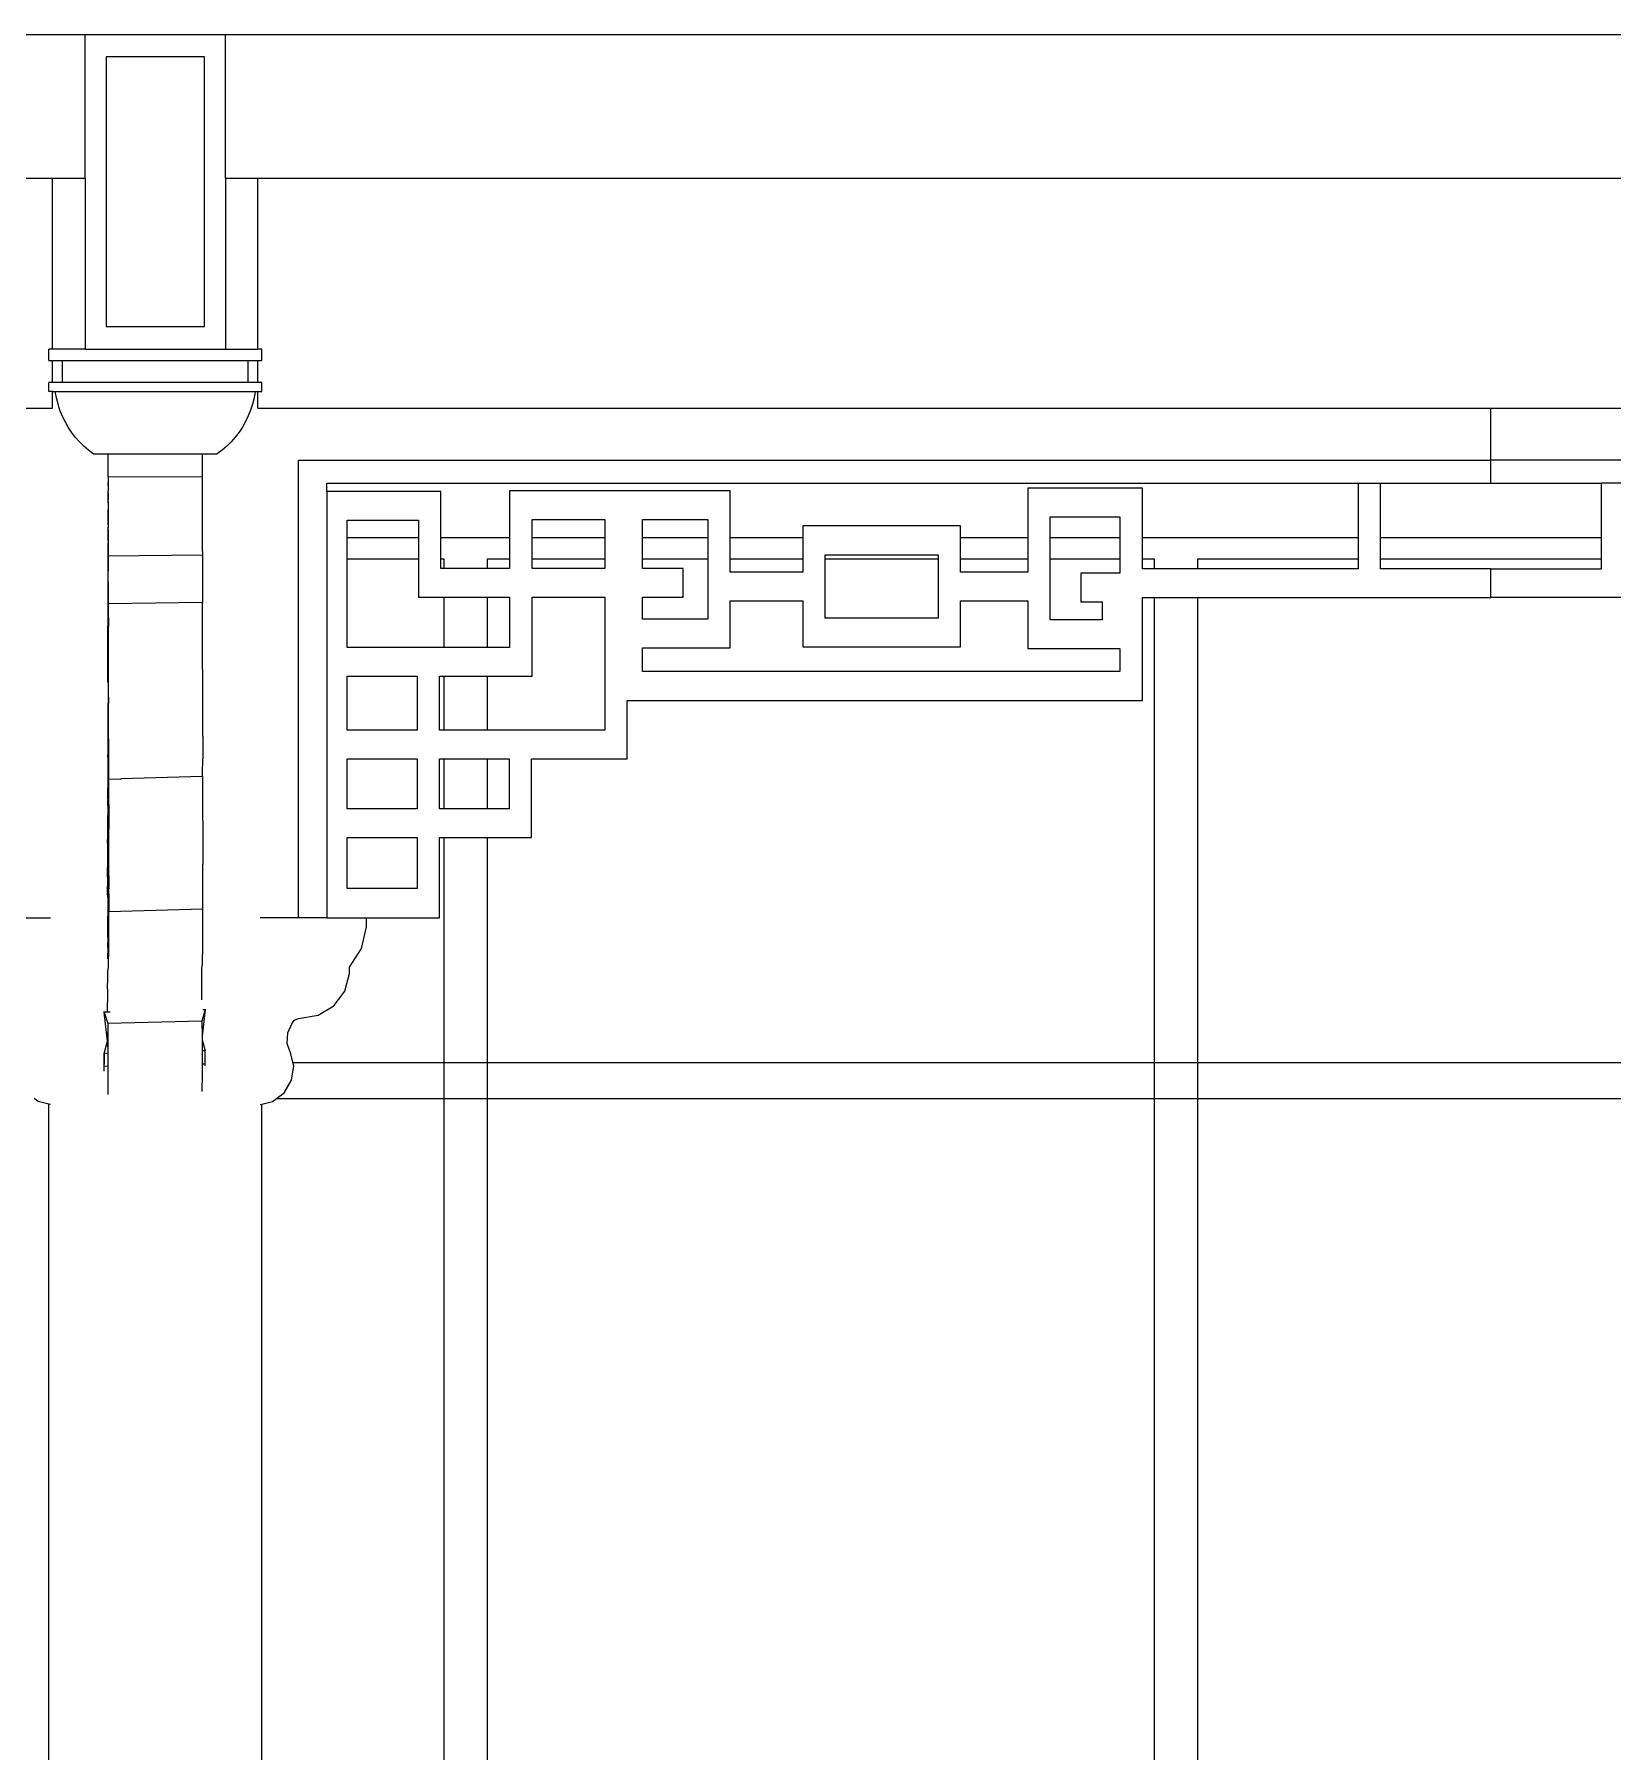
# Model space of a CAD drawing. Extents: x -24961 to 905641, y -154323 to 635957.
# Drawn here: x 401866 to 404060, y -117960 to -115572 of the extents above; entities that cross this region are included whole.
import ezdxf

# ---------------------------------------------------------------- set-up
doc = ezdxf.new("R2010")
doc.units = 0
doc.header["$LTSCALE"] = 1000
doc.header["$MEASUREMENT"] = 0
doc.layers.add('DOTE', color=1, linetype='Continuous')
doc.layers.add('窗', color=154, linetype='Continuous')

msp = doc.modelspace()

# ---------------------------------------------------------------- linework, layer by layer
for p, q in [((398417.4, -115571.9), (401936.8, -115571.9)), ((401936.8, -115571.9), (402131.5, -115571.9)), ((401936.8, -115771.9), (401936.8, -115571.9)), ((402131.5, -115571.9), (405628.2, -115571.9)), ((402131.5, -115771.9), (402131.5, -115571.9)), ((402102.3, -115603.4), (401965.9, -115603.4)), ((401965.9, -115603.4), (401965.9, -115978)), ((402102.3, -115978), (402102.3, -115603.4)), ((398462.5, -115771.9), (401891.2, -115771.9)), ((401891.2, -116009.5), (401891.2, -115771.9)), ((401891.2, -115771.9), (401936.8, -115771.9)), ((401936.8, -115771.9), (401936.8, -116009.5)), ((402131.5, -115771.9), (402176.6, -115771.9)), ((402131.5, -115771.9), (402131.5, -116009.5)), ((402176.6, -116009.5), (402176.6, -115771.9)), ((402176.6, -115771.9), (405605.3, -115771.9)), ((401965.9, -115978), (402102.3, -115978)), ((401886.1, -116025.5), (401886.1, -116009.5)), ((401891.2, -116009.5), (401886.1, -116009.5)), ((401936.8, -116009.5), (401891.2, -116009.5)), ((401936.8, -116009.5), (402131.5, -116009.5)), ((402131.5, -116009.5), (402176.6, -116009.5)), ((402182.1, -116009.5), (402176.6, -116009.5)), ((402182.1, -116025.5), (402182.1, -116009.5)), ((401886.1, -116025.5), (401891.2, -116025.5)), ((401891.2, -116055.9), (401891.2, -116025.5)), ((401891.2, -116025.5), (401904.9, -116025.5)), ((401904.9, -116055.9), (401904.9, -116025.5)), ((401904.9, -116025.5), (402163.3, -116025.5)), ((402163.3, -116055.9), (402163.3, -116025.5)), ((402163.3, -116025.5), (402176.6, -116025.5)), ((402176.6, -116055.9), (402176.6, -116025.5)), ((402176.6, -116025.5), (402182.1, -116025.5)), ((401886.1, -116068.7), (401886.1, -116055.9)), ((401891.2, -116055.9), (401886.1, -116055.9)), ((401891.2, -116068.7), (401886.1, -116068.7)), ((401904.9, -116055.9), (401891.2, -116055.9)), ((401891.2, -116091.9), (401891.2, -116068.7)), ((401891.2, -116068.7), (401895.1, -116068.7)), ((401896.7, -116077.4), (401895.1, -116068.7)), ((401895.1, -116068.7), (402173.1, -116068.7)), ((402163.3, -116055.9), (401904.9, -116055.9)), ((402176.6, -116055.9), (402163.3, -116055.9)), ((402173.1, -116068.7), (402171.5, -116077.4)), ((402173.1, -116068.7), (402176.6, -116068.7)), ((402182.1, -116055.9), (402176.6, -116055.9)), ((402176.6, -116091.9), (402176.6, -116068.7)), ((402176.6, -116068.7), (402182.1, -116068.7)), ((402182.1, -116068.7), (402182.1, -116055.9)), ((400177.1, -116091.9), (401891.2, -116091.9)), ((401898.9, -116086), (401896.7, -116077.4)), ((401901.6, -116094.4), (401898.9, -116086)), ((402169.4, -116086), (402166.7, -116094.4)), ((402171.5, -116077.4), (402169.4, -116086)), ((402176.6, -116091.9), (403891.2, -116091.9)), ((403891.2, -116091.9), (405605.3, -116091.9)), ((403891.2, -116163.9), (403891.2, -116091.9)), ((401904.8, -116102.6), (401901.6, -116094.4)), ((401908.6, -116110.5), (401904.8, -116102.6)), ((401912.9, -116118.1), (401908.6, -116110.5)), ((402159.6, -116110.5), (402155.4, -116118.1)), ((402163.4, -116102.6), (402159.6, -116110.5)), ((402166.7, -116094.4), (402163.4, -116102.6)), ((401917.7, -116125.3), (401912.9, -116118.1)), ((401922.9, -116132.2), (401917.7, -116125.3)), ((401928.6, -116138.6), (401922.9, -116132.2)), ((401934.7, -116144.6), (401928.6, -116138.6)), ((402139.7, -116138.6), (402133.6, -116144.6)), ((402145.3, -116132.2), (402139.7, -116138.6)), ((402150.6, -116125.3), (402145.3, -116132.2)), ((402155.4, -116118.1), (402150.6, -116125.3)), ((401941.1, -116150.1), (401934.7, -116144.6)), ((401947.9, -116155.1), (401941.1, -116150.1)), ((401947.9, -116155.1), (401968.7, -116155.1)), ((401968.7, -116155.1), (402099.6, -116155.1)), ((401968.7, -116186.3), (401968.7, -116155.1)), ((402099.6, -116155.1), (402120.3, -116155.1)), ((402099.6, -116187), (402099.6, -116155.1)), ((402127.1, -116150.1), (402120.3, -116155.1)), ((402133.6, -116144.6), (402127.1, -116150.1)), ((402233.1, -116163.9), (403891.2, -116163.9)), ((402233.1, -116800.6), (402233.1, -116163.9)), ((405549.3, -116163.9), (403891.2, -116163.9)), ((403891.2, -116195.9), (403891.2, -116163.9)), ((401968.7, -116187.2), (401968.7, -116186.3)), ((401968.7, -116187.4), (402099.6, -116187)), ((401968.7, -116187.4), (401968.7, -116187.2)), ((401968.7, -116187.4), (401968.7, -116195.3)), ((402099.6, -116290.9), (402099.6, -116187)), ((401968.6, -116205.7), (401968.7, -116205.6)), ((401968.6, -116205.7), (401968.7, -116206.7)), ((401968.6, -116207.5), (401968.7, -116206.7)), ((401968.7, -116209.3), (401968.6, -116207.5)), ((401968.7, -116195.3), (401968.7, -116195.5)), ((401968.7, -116195.5), (401968.7, -116205.6)), ((401968.7, -116200), (401968.7, -116195.5)), ((401968.7, -116200), (401968.7, -116206.7)), ((401968.7, -116206.7), (401968.7, -116206.7)), ((401968.7, -116208.7), (401968.7, -116206.7)), ((401968.7, -116208.9), (401968.7, -116208.7)), ((401968.7, -116209.3), (401968.7, -116208.9)), ((401968.7, -116209.3), (401968.7, -116209.3)), ((401968.7, -116209.3), (401968.7, -116212.1)), ((401968.7, -116212.1), (401968.7, -116209.3)), ((401968.7, -116212.1), (401968.7, -116212.1)), ((401968.7, -116219.1), (401968.7, -116212.1)), ((401968.7, -116212.8), (401968.7, -116212.1)), ((401968.7, -116212.8), (401968.7, -116219.1)), ((402272.8, -116195.9), (403706.4, -116195.9)), ((402272.8, -116207.5), (402272.8, -116195.9)), ((402431, -116207.5), (402272.8, -116207.5)), ((402272.8, -116207.5), (402272.8, -116800.6)), ((402431, -116271.9), (402431, -116207.5)), ((402833.5, -116206.6), (402526.8, -116206.6)), ((402526.8, -116206.6), (402526.8, -116271.9)), ((402833.5, -116271.9), (402833.5, -116206.6)), ((403406.5, -116202.8), (403247.3, -116202.8)), ((403247.3, -116202.8), (403247.3, -116271.9)), ((403406.5, -116271.9), (403406.5, -116202.8)), ((403706.4, -116195.9), (403737.5, -116195.9)), ((403706.4, -116195.9), (403706.4, -116271.9)), ((403737.5, -116271.9), (403737.5, -116195.9)), ((403737.5, -116195.9), (403891.2, -116195.9)), ((403891.2, -116195.9), (404044.9, -116195.9)), ((404076, -116195.9), (404044.9, -116195.9)), ((404044.9, -116271.9), (404044.9, -116195.9)), ((401968.6, -116223.6), (401968.7, -116219.1)), ((401968.7, -116223.6), (401968.6, -116223.6)), ((401968.6, -116223.6), (401968.6, -116225.3)), ((401968.6, -116225.3), (401968.7, -116230.5)), ((401968.7, -116230.5), (401968.6, -116237.2)), ((401968.7, -116219.1), (401968.7, -116219.1)), ((401968.7, -116219.6), (401968.7, -116219.1)), ((401968.7, -116221.7), (401968.7, -116219.6)), ((401968.7, -116221.7), (401968.7, -116223.6)), ((401968.7, -116223.6), (401968.7, -116224.8)), ((401968.7, -116224.8), (401968.7, -116230.5)), ((401968.7, -116230.5), (401968.7, -116230.5)), ((401968.7, -116230.5), (401968.7, -116232.7)), ((401968.7, -116234.1), (401968.7, -116232.7)), ((401968.7, -116235.3), (401968.7, -116234.1)), ((401968.7, -116236.8), (401968.7, -116235.3)), ((401968.7, -116237.2), (401968.7, -116236.8)), ((401968.7, -116237.2), (401968.6, -116237.2)), ((401968.6, -116237.2), (401968.6, -116245.2)), ((401968.6, -116245.2), (401968.6, -116245.4)), ((401968.6, -116245.4), (401968.6, -116248)), ((401968.6, -116248), (401968.7, -116248)), ((401968.6, -116248), (401968.6, -116250.4)), ((401968.7, -116249.3), (401968.6, -116250.4)), ((401968.6, -116251.3), (401968.6, -116250.4)), ((401968.7, -116250.4), (401968.6, -116250.4)), ((401968.6, -116254.1), (401968.6, -116251.3)), ((401968.6, -116254.1), (401968.7, -116254.1)), ((401968.6, -116254.1), (401968.6, -116256.8)), ((401968.6, -116259.3), (401968.6, -116256.8)), ((401968.6, -116261.2), (401968.6, -116259.3)), ((401968.7, -116237.3), (401968.7, -116237.2)), ((401968.7, -116239.6), (401968.7, -116237.3)), ((401968.7, -116239.6), (401968.7, -116239.7)), ((401968.7, -116239.7), (401968.7, -116248)), ((401968.7, -116248.8), (401968.7, -116239.7)), ((401968.7, -116248), (401968.7, -116248.8)), ((401968.7, -116249.3), (401968.7, -116248.8)), ((401968.7, -116248.8), (401968.7, -116248.8)), ((401968.7, -116248.8), (401968.7, -116250.4)), ((401968.7, -116249.3), (401968.7, -116250.4)), ((401968.7, -116250.4), (401968.7, -116250.4)), ((401968.7, -116250.4), (401968.7, -116251.9)), ((401968.7, -116250.4), (401968.7, -116254.1)), ((401968.7, -116251.9), (401968.7, -116254)), ((401968.7, -116254), (401968.7, -116254.1)), ((401968.7, -116254.1), (401968.7, -116254.1)), ((401968.7, -116254.1), (401968.7, -116258.8)), ((401968.7, -116254.1), (401968.7, -116258.8)), ((401968.7, -116260.6), (401968.7, -116258.8)), ((401968.7, -116260.6), (401968.7, -116260.8)), ((401968.7, -116260.8), (401968.7, -116262.1)), ((402301, -116247.5), (402399.9, -116247.5)), ((402301, -116271.9), (402301, -116247.5)), ((402399.9, -116247.5), (402399.9, -116271.9)), ((402557.9, -116246.6), (402659.1, -116246.6)), ((402557.9, -116271.9), (402557.9, -116246.6)), ((402659.1, -116246.6), (402659.1, -116271.9)), ((402711.5, -116246.6), (402802.4, -116246.6)), ((402711.5, -116271.9), (402711.5, -116246.6)), ((402802.4, -116246.6), (402802.4, -116271.9)), ((403153.6, -116255.6), (402934.3, -116255.6)), ((402934.3, -116255.6), (402934.3, -116271.9)), ((403153.6, -116271.9), (403153.6, -116255.6)), ((403278.4, -116242.8), (403375.4, -116242.8)), ((403278.4, -116271.9), (403278.4, -116242.8)), ((403375.4, -116242.8), (403375.4, -116271.9)), ((401968.6, -116261.7), (401968.6, -116261.2)), ((401968.6, -116261.8), (401968.6, -116261.7)), ((401968.6, -116262.4), (401968.6, -116261.8)), ((401968.6, -116267.4), (401968.6, -116262.4)), ((401968.6, -116262.4), (401968.6, -116262.9)), ((401968.6, -116262.9), (401968.6, -116267.4)), ((401968.6, -116267.4), (401968.6, -116269.1)), ((401968.6, -116267.4), (401968.7, -116267.4)), ((401968.6, -116269.1), (401968.7, -116269.1)), ((401968.6, -116269.1), (401968.6, -116272.2)), ((401968.6, -116272.2), (401968.6, -116278.7)), ((401968.6, -116272.2), (401968.7, -116302.2)), ((401968.6, -116281), (401968.6, -116278.7)), ((401968.6, -116284.4), (401968.6, -116281)), ((401968.6, -116281), (401968.7, -116281)), ((401968.6, -116315.8), (401968.6, -116284.4)), ((401968.6, -116329.5), (401968.6, -116284.4)), ((401968.7, -116262.1), (401968.7, -116262.1)), ((401968.7, -116262.5), (401968.7, -116262.1)), ((401968.7, -116263.7), (401968.7, -116262.5)), ((401968.7, -116267.4), (401968.7, -116263.7)), ((401968.7, -116269.1), (401968.7, -116267.4)), ((401968.7, -116271.1), (401968.7, -116269.1)), ((401968.7, -116271.1), (401968.7, -116271.4)), ((401968.7, -116276.3), (401968.7, -116271.4)), ((401968.7, -116276.3), (401968.7, -116280.5)), ((401968.7, -116280.5), (401968.7, -116281)), ((401968.7, -116281), (401968.7, -116281.7)), ((401968.7, -116281), (401968.8, -116281)), ((401968.7, -116285.1), (401968.7, -116281.7)), ((402399.9, -116271.9), (402301, -116271.9)), ((402301, -116301.9), (402301, -116271.9)), ((402399.9, -116271.9), (402399.9, -116301.9)), ((402526.8, -116271.9), (402431, -116271.9)), ((402431, -116301.9), (402431, -116271.9)), ((402526.8, -116271.9), (402526.8, -116301.9)), ((402659.1, -116271.9), (402557.9, -116271.9)), ((402557.9, -116301.9), (402557.9, -116271.9)), ((402659.1, -116271.9), (402659.1, -116301.9)), ((402802.4, -116271.9), (402711.5, -116271.9)), ((402711.5, -116301.9), (402711.5, -116271.9)), ((402802.4, -116271.9), (402802.4, -116301.9)), ((402934.3, -116271.9), (402833.5, -116271.9)), ((402833.5, -116301.9), (402833.5, -116271.9)), ((402934.3, -116271.9), (402934.3, -116301.9)), ((403247.3, -116271.9), (403153.6, -116271.9)), ((403153.6, -116301.9), (403153.6, -116271.9)), ((403247.3, -116271.9), (403247.3, -116301.9)), ((403375.4, -116271.9), (403278.4, -116271.9)), ((403278.4, -116301.9), (403278.4, -116271.9)), ((403375.4, -116271.9), (403375.4, -116301.9)), ((403706.4, -116271.9), (403406.5, -116271.9)), ((403406.5, -116301.9), (403406.5, -116271.9)), ((403706.4, -116271.9), (403706.4, -116301.9)), ((404044.9, -116271.9), (403737.5, -116271.9)), ((403737.5, -116301.9), (403737.5, -116271.9)), ((404044.9, -116301.9), (404044.9, -116271.9)), ((401968.6, -116329.5), (401968.7, -116306.5)), ((401968.7, -116285.9), (401968.7, -116285.1)), ((401968.8, -116292.3), (401968.7, -116285.9)), ((401968.8, -116297.3), (401968.7, -116302.2)), ((401968.7, -116302.2), (401968.7, -116302.2)), ((401968.7, -116302.2), (401968.7, -116306.5)), ((401968.7, -116302.2), (401968.7, -116318.4)), ((401968.7, -116302.2), (401968.7, -116318.4)), ((401968.9, -116364.1), (401968.7, -116302.2)), ((401968.8, -116297.3), (401968.8, -116292.3)), ((401968.8, -116297.3), (402099.6, -116295.8)), ((402099.6, -116290.9), (402099.6, -116295.8)), ((402099.6, -116295.8), (402099.7, -116362)), ((402399.9, -116301.9), (402301, -116301.9)), ((402301, -116424.6), (402301, -116301.9)), ((402399.9, -116301.9), (402399.9, -116354.8)), ((402435.7, -116301.9), (402431, -116301.9)), ((402431, -116314.8), (402431, -116301.9)), ((402435.7, -116314.8), (402435.7, -116301.9)), ((402495.7, -116301.9), (402495.7, -116314.8)), ((402526.8, -116301.9), (402495.7, -116301.9)), ((402526.8, -116301.9), (402526.8, -116314.8)), ((402659.1, -116301.9), (402557.9, -116301.9)), ((402557.9, -116314.8), (402557.9, -116301.9)), ((402659.1, -116301.9), (402659.1, -116314.8)), ((402802.4, -116301.9), (402711.5, -116301.9)), ((402711.5, -116314.8), (402711.5, -116301.9)), ((402802.4, -116301.9), (402802.4, -116385)), ((402934.3, -116301.9), (402833.5, -116301.9)), ((402833.5, -116319.8), (402833.5, -116301.9)), ((402934.3, -116301.9), (402934.3, -116319.8)), ((402965.4, -116295.6), (403122.5, -116295.6)), ((402965.4, -116301.9), (402965.4, -116295.6)), ((403122.5, -116301.9), (402965.4, -116301.9)), ((402965.4, -116383.9), (402965.4, -116301.9)), ((403122.5, -116295.6), (403122.5, -116301.9)), ((403122.5, -116301.9), (403122.5, -116383.9)), ((403247.3, -116301.9), (403153.6, -116301.9)), ((403153.6, -116319.8), (403153.6, -116301.9)), ((403247.3, -116301.9), (403247.3, -116319.8)), ((403375.4, -116301.9), (403278.4, -116301.9)), ((403278.4, -116386.1), (403278.4, -116301.9)), ((403375.4, -116301.9), (403375.4, -116321.1)), ((403423.2, -116301.9), (403406.5, -116301.9)), ((403406.5, -116315.1), (403406.5, -116301.9)), ((403423.2, -116315.1), (403423.2, -116301.9)), ((403483.2, -116301.9), (403483.2, -116315.1)), ((403706.4, -116301.9), (403483.2, -116301.9)), ((403706.4, -116301.9), (403706.4, -116315.1)), ((404044.9, -116301.9), (403737.5, -116301.9)), ((403737.5, -116315.1), (403737.5, -116301.9)), ((404044.9, -116315.1), (404044.9, -116301.9)), ((401968.3, -116472.8), (401968.6, -116315.8)), ((401968.5, -116353.9), (401968.6, -116315.8)), ((401968.6, -116353.9), (401968.6, -116329.5)), ((401968.7, -116333.8), (401968.7, -116318.4)), ((402435.7, -116314.8), (402431, -116314.8)), ((402495.7, -116314.8), (402435.7, -116314.8)), ((402526.8, -116314.8), (402495.7, -116314.8)), ((402659.1, -116314.8), (402557.9, -116314.8)), ((402768, -116314.8), (402711.5, -116314.8)), ((402768, -116354.8), (402768, -116314.8)), ((402934.3, -116319.8), (402833.5, -116319.8)), ((403247.3, -116319.8), (403153.6, -116319.8)), ((403320.9, -116321.1), (403320.9, -116361.1)), ((403375.4, -116321.1), (403320.9, -116321.1)), ((403423.2, -116315.1), (403406.5, -116315.1)), ((403483.2, -116315.1), (403423.2, -116315.1)), ((403706.4, -116315.1), (403483.2, -116315.1)), ((403891.2, -116315.1), (403737.5, -116315.1)), ((403891.2, -116355.1), (403891.2, -116315.1)), ((403891.2, -116315.1), (404044.9, -116315.1)), ((401968.4, -116417.2), (401968.5, -116353.9)), ((401968.6, -116353.9), (401968.5, -116353.9)), ((401968.6, -116351.3), (401968.7, -116342.9)), ((401968.6, -116353.9), (401968.6, -116351.3)), ((401968.6, -116353.9), (401968.6, -116353.9)), ((401968.6, -116364.8), (401968.6, -116353.9)), ((401968.6, -116363.8), (401968.6, -116353.9)), ((401968.7, -116339.4), (401968.7, -116333.8)), ((401968.8, -116339.8), (401968.7, -116339.4)), ((401968.7, -116342.9), (401968.7, -116347.1)), ((401968.7, -116342.9), (401968.8, -116342.9)), ((401968.8, -116342.9), (401968.7, -116343.3)), ((401968.7, -116343.3), (401968.7, -116349.1)), ((401968.7, -116347.1), (401968.7, -116358.7)), ((401968.7, -116350.8), (401968.7, -116349.1)), ((401968.8, -116353.6), (401968.7, -116350.8)), ((401968.8, -116353.9), (401968.7, -116353.9)), ((401968.8, -116339.8), (401968.8, -116342.9)), ((401968.8, -116342.9), (401968.8, -116342.9)), ((401968.8, -116353.9), (401968.8, -116353.6)), ((401968.8, -116358.7), (401968.8, -116353.9)), ((402399.9, -116354.8), (402435.7, -116354.8)), ((402435.7, -116424.6), (402435.7, -116354.8)), ((402435.7, -116354.8), (402495.7, -116354.8)), ((402495.7, -116354.8), (402495.7, -116424.6)), ((402495.7, -116354.8), (402526.8, -116354.8)), ((402526.8, -116354.8), (402526.8, -116424.6)), ((402557.9, -116354.8), (402659.1, -116354.8)), ((402557.9, -116464.6), (402557.9, -116354.8)), ((402659.1, -116354.8), (402659.1, -116539.6)), ((402711.5, -116354.8), (402768, -116354.8)), ((402711.5, -116385), (402711.5, -116354.8)), ((403406.5, -116498.1), (403406.5, -116355.1)), ((403406.5, -116355.1), (403423.2, -116355.1)), ((403423.2, -116355.1), (403483.2, -116355.1)), ((403483.2, -116355.1), (403891.2, -116355.1)), ((404375.9, -116355.1), (403891.2, -116355.1)), ((401968.5, -116365.2), (401968.6, -116364.8)), ((401968.5, -116367.1), (401968.5, -116365.2)), ((401968.5, -116365.2), (401968.6, -116367.1)), ((401968.7, -116358.7), (401968.6, -116363.8)), ((401968.6, -116363.8), (401968.6, -116364.8)), ((401968.6, -116364.8), (401968.6, -116364.8)), ((401968.7, -116364.8), (401968.6, -116364.8)), ((401968.6, -116364.8), (401968.6, -116367.1)), ((401968.6, -116370.4), (401968.6, -116367.1)), ((401968.6, -116367.1), (401968.6, -116367.1)), ((401968.7, -116367.1), (401968.6, -116367.1)), ((401968.6, -116372.4), (401968.6, -116367.1)), ((401968.6, -116370.4), (401968.6, -116376.6)), ((401968.6, -116372.4), (401968.6, -116370.4)), ((401968.6, -116379.8), (401968.6, -116372.4)), ((401968.6, -116378.8), (401968.7, -116374.7)), ((401968.6, -116376.6), (401968.6, -116379.8)), ((401968.7, -116378.8), (401968.6, -116378.8)), ((401968.6, -116381.7), (401968.6, -116378.8)), ((401968.6, -116379.8), (401968.6, -116379.9)), ((401968.6, -116381.6), (401968.6, -116379.9)), ((401968.8, -116358.7), (401968.7, -116358.7)), ((401968.7, -116358.7), (401968.7, -116358.7)), ((401968.7, -116362.1), (401968.7, -116358.7)), ((401968.7, -116358.7), (401968.7, -116359.8)), ((401968.7, -116359.8), (401968.7, -116362.1)), ((401968.7, -116362.1), (401968.7, -116362.2)), ((401968.8, -116362.1), (401968.7, -116362.1)), ((401968.7, -116362.4), (401968.7, -116362.2)), ((401968.7, -116362.4), (401968.7, -116362.5)), ((401968.7, -116364.8), (401968.7, -116362.5)), ((401968.7, -116364.4), (401968.7, -116362.5)), ((401968.7, -116364.8), (401968.7, -116364.4)), ((401968.7, -116365.3), (401968.7, -116364.8)), ((401968.8, -116364.8), (401968.7, -116364.8)), ((401968.7, -116365.3), (401968.7, -116365.8)), ((401968.7, -116367.1), (401968.7, -116365.8)), ((401968.7, -116367.3), (401968.7, -116367.1)), ((401968.8, -116367.1), (401968.7, -116367.1)), ((401968.7, -116367.4), (401968.7, -116367.3)), ((401968.8, -116367.4), (401968.7, -116367.4)), ((401968.7, -116369.8), (401968.7, -116367.4)), ((401968.8, -116367.4), (401968.7, -116369.8)), ((401968.7, -116373.3), (401968.7, -116369.8)), ((401968.7, -116373.3), (401968.8, -116372.4)), ((401968.7, -116373.3), (401968.7, -116373.8)), ((401968.8, -116373.3), (401968.7, -116373.3)), ((401968.7, -116373.3), (401968.7, -116373.3)), ((401968.7, -116374.8), (401968.7, -116373.3)), ((401968.7, -116373.8), (401968.7, -116374.5)), ((401968.7, -116374.5), (401968.7, -116374.7)), ((401968.7, -116374.7), (401968.7, -116378.6)), ((401968.7, -116374.8), (401968.7, -116375.1)), ((401968.8, -116375.1), (401968.7, -116375.1)), ((401968.7, -116375.2), (401968.7, -116375.1)), ((401968.7, -116375.3), (401968.7, -116375.2)), ((401968.7, -116376.2), (401968.7, -116375.3)), ((401968.7, -116376.2), (401968.7, -116376.2)), ((401968.7, -116376.4), (401968.7, -116376.2)), ((401968.7, -116376.5), (401968.7, -116376.4)), ((401968.7, -116376.9), (401968.7, -116376.5)), ((401968.7, -116376.9), (401968.7, -116378.3)), ((401968.7, -116376.9), (401968.7, -116378.6)), ((401968.8, -116377.1), (401968.7, -116378.3)), ((401968.7, -116378.3), (401968.7, -116378.8)), ((401968.7, -116378.6), (401968.7, -116378.8)), ((401968.7, -116378.8), (401968.7, -116378.8)), ((401968.7, -116378.8), (401968.8, -116379.2)), ((401968.7, -116378.8), (401968.7, -116381.7)), ((401968.7, -116378.8), (401968.7, -116379.3)), ((401968.8, -116379.2), (401968.7, -116379.3)), ((401968.7, -116379.3), (401968.8, -116380.9)), ((401968.8, -116358.7), (401968.8, -116362.1)), ((401968.8, -116364.8), (401968.8, -116362.1)), ((401968.8, -116364.8), (401968.8, -116367.1)), ((401968.8, -116367.1), (401968.8, -116367.4)), ((401968.8, -116367.4), (401968.8, -116372.4)), ((401968.8, -116372.4), (401968.8, -116373.3)), ((401968.8, -116373.3), (401968.8, -116375.1)), ((401968.8, -116375.1), (401968.8, -116377.1)), ((401968.8, -116379.2), (401968.8, -116380.9)), ((402099.7, -116362), (401968.9, -116364.1)), ((401968.9, -116383.1), (401968.9, -116364.1)), ((402100, -116548), (402099.7, -116362)), ((402833.5, -116359.8), (402934.3, -116359.8)), ((402833.5, -116425), (402833.5, -116359.8)), ((402934.3, -116359.8), (402934.3, -116423.9)), ((403153.6, -116359.8), (403247.3, -116359.8)), ((403153.6, -116423.9), (403153.6, -116359.8)), ((403247.3, -116359.8), (403247.3, -116426.1)), ((403320.9, -116361.1), (403350.7, -116361.1)), ((403350.7, -116361.1), (403350.7, -116386.1)), ((401968.5, -116397.8), (401968.6, -116397.6)), ((401968.5, -116397.8), (401968.5, -116398.6)), ((401968.5, -116398.8), (401968.5, -116398.6)), ((401968.6, -116399.8), (401968.5, -116398.8)), ((401968.5, -116398.8), (401968.5, -116402)), ((401968.5, -116404.8), (401968.5, -116402)), ((401968.6, -116402), (401968.5, -116402)), ((401968.6, -116381.7), (401968.6, -116381.6)), ((401968.6, -116381.7), (401968.7, -116381.7)), ((401968.6, -116381.7), (401968.6, -116397.6)), ((401968.6, -116381.7), (401968.6, -116381.7)), ((401968.6, -116394.1), (401968.6, -116381.7)), ((401968.6, -116397.6), (401968.6, -116394.1)), ((401968.6, -116397.8), (401968.7, -116397.8)), ((401968.6, -116400), (401968.6, -116399.8)), ((401968.7, -116400), (401968.6, -116400)), ((401968.6, -116400), (401968.6, -116400.9)), ((401968.6, -116400.9), (401968.6, -116402)), ((401968.6, -116402), (401968.6, -116404.4)), ((401968.7, -116402), (401968.6, -116402)), ((401968.8, -116380.9), (401968.7, -116381.1)), ((401968.7, -116381.4), (401968.7, -116381.1)), ((401968.7, -116381.1), (401968.8, -116381.7)), ((401968.7, -116381.7), (401968.7, -116381.4)), ((401968.7, -116381.7), (401968.7, -116381.7)), ((401968.7, -116381.7), (401968.7, -116381.7)), ((401968.7, -116381.7), (401968.7, -116381.7)), ((401968.7, -116382.1), (401968.7, -116381.7)), ((401968.7, -116382.1), (401968.7, -116382.1)), ((401968.7, -116382.1), (401968.7, -116383)), ((401968.7, -116383), (401968.7, -116383.3)), ((401968.7, -116383.3), (401968.7, -116383.6)), ((401968.7, -116383.6), (401968.7, -116383.8)), ((401968.7, -116383.8), (401968.7, -116387.4)), ((401968.7, -116387.4), (401968.7, -116388.3)), ((401968.7, -116388.3), (401968.7, -116388.3)), ((401968.7, -116388.3), (401968.7, -116388.4)), ((401968.7, -116388.3), (401968.7, -116388.3)), ((401968.7, -116388.4), (401968.7, -116388.4)), ((401968.7, -116391), (401968.7, -116388.4)), ((401968.7, -116391), (401968.7, -116391.6)), ((401968.7, -116391.6), (401968.7, -116392.8)), ((401968.7, -116391.6), (401968.7, -116392.8)), ((401968.7, -116392.8), (401968.7, -116392.8)), ((401968.7, -116393.1), (401968.7, -116392.8)), ((401968.7, -116392.8), (401968.7, -116393.4)), ((401968.7, -116393.6), (401968.7, -116393.1)), ((401968.7, -116393.4), (401968.7, -116393.4)), ((401968.7, -116394.2), (401968.7, -116393.4)), ((401968.7, -116393.6), (401968.7, -116394.2)), ((401968.7, -116394.2), (401968.7, -116394.2)), ((401968.7, -116394.2), (401968.7, -116396.4)), ((401968.7, -116395), (401968.7, -116394.2)), ((401968.7, -116395.1), (401968.7, -116395)), ((401968.7, -116395.1), (401968.7, -116395.5)), ((401968.7, -116395.5), (401968.7, -116395.5)), ((401968.7, -116400.5), (401968.7, -116395.5)), ((401968.7, -116395.5), (401968.7, -116396.4)), ((401968.7, -116396.4), (401968.7, -116397.8)), ((401968.7, -116397.8), (401968.8, -116397.8)), ((401968.7, -116397.8), (401968.7, -116400)), ((401968.7, -116400), (401968.7, -116401.9)), ((401968.8, -116400), (401968.7, -116400)), ((401968.8, -116400.5), (401968.7, -116400.5)), ((401968.7, -116401.9), (401968.7, -116400.5)), ((401968.7, -116401.9), (401968.7, -116402)), ((401968.7, -116402), (401968.7, -116402.6)), ((401968.8, -116402), (401968.7, -116402)), ((401968.7, -116402.9), (401968.7, -116402.6)), ((401968.7, -116402.9), (401968.8, -116402.9)), ((401968.7, -116402.9), (401968.7, -116404.4)), ((401968.7, -116404.4), (401968.8, -116402.9)), ((401968.8, -116381.7), (401968.8, -116381.7)), ((401968.8, -116383.6), (401968.8, -116381.7)), ((401968.8, -116383.6), (401968.8, -116383.6)), ((401968.8, -116393.4), (401968.8, -116383.6)), ((401968.8, -116393.4), (401968.8, -116393.4)), ((401968.8, -116395.5), (401968.8, -116393.4)), ((401968.8, -116395.5), (401968.8, -116395.5)), ((401968.8, -116397.8), (401968.8, -116395.5)), ((401968.8, -116397.8), (401968.8, -116397.8)), ((401968.8, -116400), (401968.8, -116397.8)), ((401968.8, -116400.5), (401968.8, -116400)), ((401968.8, -116402), (401968.8, -116400.5)), ((401968.8, -116402.9), (401968.8, -116402)), ((401968.8, -116402.9), (401968.8, -116402.9)), ((401968.9, -116383.1), (401968.9, -116393.4)), ((401968.9, -116393.4), (401968.9, -116383.1)), ((401968.9, -116393.4), (401968.9, -116393.4)), ((401968.9, -116395.5), (401968.9, -116393.4)), ((401968.9, -116393.4), (401968.9, -116395.5)), ((401968.9, -116395.5), (401968.9, -116395.5)), ((401969.2, -116583), (401968.9, -116395.5)), ((401969.2, -116551.2), (401968.9, -116395.5)), ((402802.4, -116385), (402711.5, -116385)), ((403122.5, -116383.9), (402965.4, -116383.9)), ((403350.7, -116386.1), (403278.4, -116386.1)), ((401968.4, -116417.2), (401968.4, -116420.1)), ((401968.4, -116420.1), (401968.5, -116425.6)), ((401968.4, -116426.3), (401968.5, -116425.6)), ((401968.5, -116431.8), (401968.4, -116426.3)), ((401968.4, -116426.3), (401968.5, -116427.5)), ((401968.6, -116404.4), (401968.5, -116405.7)), ((401968.5, -116405.7), (401968.5, -116404.8)), ((401968.5, -116405.7), (401968.5, -116406.2)), ((401968.7, -116405.7), (401968.5, -116405.7)), ((401968.5, -116406.2), (401968.5, -116406.3)), ((401968.5, -116406.3), (401968.5, -116407.7)), ((401968.5, -116407.7), (401968.5, -116407.9)), ((401968.5, -116407.9), (401968.5, -116408.7)), ((401968.5, -116410.1), (401968.5, -116408.7)), ((401968.5, -116408.7), (401968.7, -116408.7)), ((401968.5, -116412.8), (401968.5, -116410.1)), ((401968.5, -116414.5), (401968.5, -116412.8)), ((401968.5, -116414.5), (401968.5, -116415.4)), ((401968.5, -116419.5), (401968.5, -116415.4)), ((401968.5, -116419.5), (401968.5, -116423.4)), ((401968.5, -116423.4), (401968.5, -116425.3)), ((401968.5, -116427.5), (401968.5, -116425.3)), ((401968.5, -116425.3), (401968.5, -116427.5)), ((401968.5, -116427.5), (401968.5, -116427.5)), ((401968.5, -116427.5), (401968.5, -116429.9)), ((401968.6, -116427.5), (401968.5, -116427.5)), ((401968.6, -116427.5), (401968.6, -116426.9)), ((401968.6, -116426.9), (401968.7, -116426.9)), ((401968.7, -116430.1), (401968.6, -116427.5)), ((401968.6, -116427.5), (401968.6, -116428)), ((401968.7, -116427.5), (401968.6, -116427.5)), ((401968.6, -116432.8), (401968.6, -116428)), ((401968.8, -116404.4), (401968.7, -116404.4)), ((401968.7, -116404.4), (401968.7, -116405.7)), ((401968.7, -116405.7), (401968.7, -116405.8)), ((401968.8, -116405.7), (401968.7, -116405.7)), ((401968.7, -116405.8), (401968.8, -116407)), ((401968.7, -116407), (401968.7, -116405.8)), ((401968.8, -116407), (401968.7, -116407)), ((401968.8, -116408.7), (401968.7, -116407)), ((401968.7, -116408.7), (401968.7, -116407)), ((401968.8, -116408.7), (401968.7, -116408.8)), ((401968.8, -116408.7), (401968.7, -116408.7)), ((401968.7, -116426.9), (401968.7, -116408.7)), ((401968.7, -116408.8), (401968.8, -116411.8)), ((401968.7, -116426.9), (401968.8, -116426.9)), ((401968.7, -116427.5), (401968.7, -116426.9)), ((401968.7, -116432.8), (401968.8, -116427.5)), ((401968.8, -116427.5), (401968.7, -116427.5)), ((401968.7, -116432.8), (401968.7, -116427.5)), ((401968.8, -116407), (401968.8, -116408.7)), ((401968.8, -116408.8), (401968.8, -116408.8)), ((401968.8, -116419.5), (401968.8, -116411.8)), ((401968.8, -116413), (401968.8, -116420.4)), ((401968.8, -116423.9), (401968.8, -116419.5)), ((401968.8, -116419.5), (401968.8, -116425.7)), ((401968.8, -116423.9), (401968.8, -116420.4)), ((401968.8, -116423.9), (401968.8, -116420.4)), ((401968.8, -116423.9), (401968.9, -116423.9)), ((401968.8, -116424.2), (401968.8, -116423.9)), ((401968.8, -116424.2), (401968.8, -116423.9)), ((401968.8, -116424.2), (401968.8, -116424.2)), ((401968.9, -116426.9), (401968.8, -116424.2)), ((401968.8, -116426.9), (401968.8, -116425.7)), ((401968.8, -116426.9), (401968.9, -116426.9)), ((401968.8, -116427.4), (401968.9, -116426.9)), ((401968.8, -116427.5), (401968.8, -116426.9)), ((401968.8, -116430.6), (401968.8, -116427.4)), ((401968.8, -116427.4), (401968.8, -116427.5)), ((402435.7, -116424.6), (402301, -116424.6)), ((402495.7, -116424.6), (402435.7, -116424.6)), ((402526.8, -116424.6), (402495.7, -116424.6)), ((402711.5, -116425), (402833.5, -116425)), ((402711.5, -116458.1), (402711.5, -116425)), ((402934.3, -116423.9), (403153.6, -116423.9)), ((403247.3, -116426.1), (403375.4, -116426.1)), ((403375.4, -116426.1), (403375.4, -116458.1)), ((401968.5, -116441.3), (401968.3, -116562.9)), ((401968.5, -116429.9), (401968.5, -116432.8)), ((401968.5, -116434.8), (401968.5, -116431.8)), ((401968.5, -116434.9), (401968.5, -116432.8)), ((401968.5, -116432.8), (401968.5, -116434.8)), ((401968.6, -116432.8), (401968.5, -116432.8)), ((401968.5, -116434.8), (401968.5, -116435.5)), ((401968.5, -116435.7), (401968.5, -116434.9)), ((401968.5, -116434.9), (401968.6, -116434.9)), ((401968.5, -116435.5), (401968.5, -116435.7)), ((401968.5, -116436.2), (401968.5, -116435.7)), ((401968.5, -116436.7), (401968.5, -116436.2)), ((401968.5, -116436.7), (401968.5, -116436.9)), ((401968.6, -116436.7), (401968.5, -116436.7)), ((401968.5, -116436.9), (401968.5, -116438.3)), ((401968.5, -116438.3), (401968.5, -116439.7)), ((401968.5, -116439.3), (401968.5, -116438.3)), ((401968.5, -116439.7), (401968.5, -116439.3)), ((401968.5, -116439.7), (401968.5, -116440.7)), ((401968.5, -116440.7), (401968.5, -116441.3)), ((401968.6, -116441.3), (401968.5, -116441.3)), ((401968.5, -116465), (401968.6, -116441.3)), ((401968.7, -116432.8), (401968.6, -116432.8)), ((401968.6, -116432.8), (401968.6, -116434.9)), ((401968.6, -116434.9), (401968.7, -116434.9)), ((401968.6, -116434.9), (401968.6, -116436.7)), ((401968.6, -116436.7), (401968.6, -116441.3)), ((401968.7, -116436.7), (401968.6, -116436.7)), ((401968.9, -116441.3), (401968.6, -116441.3)), ((401968.7, -116430.1), (401968.7, -116432.8)), ((401968.7, -116434.9), (401968.7, -116432.8)), ((401968.7, -116434.9), (401968.7, -116432.8)), ((401968.9, -116432.8), (401968.7, -116432.8)), ((401968.7, -116432.8), (401968.7, -116432.8)), ((401968.7, -116436), (401968.7, -116434.9)), ((401968.7, -116434.9), (401968.9, -116434.9)), ((401968.7, -116436.7), (401968.7, -116434.9)), ((401968.7, -116434.9), (401968.7, -116434.9)), ((401968.7, -116436), (401968.7, -116436.7)), ((401968.7, -116436.7), (401968.7, -116441)), ((401968.7, -116437.2), (401968.7, -116436.7)), ((401968.9, -116436.7), (401968.7, -116436.7)), ((401968.7, -116436.7), (401968.7, -116436.7)), ((401968.7, -116440), (401968.7, -116437.2)), ((401968.7, -116441), (401968.7, -116440)), ((401968.7, -116441), (401968.9, -116441)), ((401968.9, -116432.8), (401968.8, -116430.6)), ((401968.9, -116434.9), (401968.9, -116432.8)), ((401968.9, -116436.7), (401968.9, -116434.9)), ((401968.9, -116441), (401968.9, -116436.7)), ((401968.9, -116441.3), (401968.9, -116441)), ((401968.9, -116493.6), (401968.9, -116441.3)), ((401968.5, -116465), (401968.5, -116488.7)), ((402301, -116539.6), (402301, -116464.6)), ((402301, -116464.6), (402398.3, -116464.6)), ((402398.3, -116464.6), (402398.3, -116539.6)), ((402429.4, -116539.6), (402429.4, -116464.6)), ((402429.4, -116464.6), (402435.7, -116464.6)), ((402435.7, -116539.6), (402435.7, -116464.6)), ((402435.7, -116464.6), (402495.7, -116464.6)), ((402495.7, -116464.6), (402495.7, -116539.6)), ((402495.7, -116464.6), (402557.9, -116464.6)), ((403375.4, -116458.1), (402711.5, -116458.1)), ((401968.5, -116488.7), (401968.6, -116508.9)), ((401968.9, -116493.6), (401968.8, -116511.8)), ((402690.2, -116498.1), (403406.5, -116498.1)), ((402690.2, -116579.6), (402690.2, -116498.1)), ((401968.6, -116508.9), (401968.7, -116517.1)), ((401968.6, -116518.4), (401968.6, -116508.9)), ((401968.6, -116518.4), (401968.6, -116518.5)), ((401968.6, -116518.4), (401968.7, -116518.4)), ((401968.6, -116518.5), (401968.6, -116520.9)), ((401968.6, -116520.6), (401968.6, -116518.5)), ((401968.6, -116524.7), (401968.6, -116520.6)), ((401968.6, -116520.9), (401968.6, -116523.7)), ((401968.7, -116517.1), (401968.8, -116511.8)), ((401968.7, -116524.3), (401968.7, -116523.4)), ((401968.5, -116530.2), (401968.6, -116524.7)), ((401968.6, -116543), (401968.5, -116530.2)), ((401968.6, -116523.7), (401968.6, -116524.3)), ((401968.6, -116525), (401968.6, -116524.3)), ((401968.6, -116524.3), (401968.7, -116524.3)), ((401968.6, -116525.2), (401968.6, -116525)), ((401968.6, -116525.3), (401968.6, -116525)), ((401968.6, -116525.2), (401968.6, -116527.5)), ((401968.6, -116527.1), (401968.6, -116525.2)), ((401968.6, -116525.3), (401968.6, -116527.1)), ((401968.7, -116527.1), (401968.6, -116527.1)), ((401968.6, -116530.8), (401968.6, -116527.5)), ((401968.6, -116530.8), (401968.6, -116538.6)), ((401968.6, -116540.4), (401968.6, -116538.6)), ((401968.6, -116540.4), (401968.6, -116542.9)), ((401968.6, -116542.9), (401968.7, -116541.9)), ((401968.7, -116542.9), (401968.6, -116542.9)), ((401968.6, -116549.5), (401968.6, -116543)), ((401968.7, -116524.3), (401968.7, -116524.3)), ((401968.7, -116527.1), (401968.7, -116524.3)), ((401968.7, -116530.4), (401968.7, -116527.1)), ((401968.7, -116527.1), (401968.7, -116527.1)), ((401968.7, -116530.4), (401968.7, -116533.6)), ((401968.7, -116537.5), (401968.7, -116533.6)), ((401968.7, -116541.9), (401968.7, -116537.5)), ((401968.7, -116537.5), (401968.7, -116542.9)), ((401968.7, -116542.9), (401968.7, -116543)), ((401968.7, -116543), (401968.7, -116550)), ((402398.3, -116539.6), (402301, -116539.6)), ((402435.7, -116539.6), (402429.4, -116539.6)), ((402495.7, -116539.6), (402435.7, -116539.6)), ((402659.1, -116539.6), (402495.7, -116539.6)), ((401968.1, -116553.2), (401968.2, -116592.5)), ((401968.6, -116553.2), (401968.6, -116549.5)), ((401968.7, -116550), (401968.6, -116553.5)), ((401968.6, -116553.5), (401968.6, -116553.2)), ((401968.7, -116553.5), (401968.7, -116553.5)), ((401969, -116553.4), (401969, -116553.4)), ((401969.2, -116551.2), (401969.2, -116583)), ((402100, -116548), (402100, -116579.6)), ((401968.2, -116592.5), (401968.2, -116626.6)), ((401968.4, -116573.7), (401968.3, -116573.7)), ((401968.3, -116576.9), (401968.3, -116573.7)), ((401968.3, -116576.9), (401968.4, -116576.9)), ((401968.3, -116576.9), (401968.7, -116678.9)), ((401969.2, -116583), (401969, -116603.4)), ((402099.9, -116599.9), (402100, -116579.6)), ((402301, -116648.9), (402301, -116579.6)), ((402301, -116579.6), (402398.3, -116579.6)), ((402398.3, -116579.6), (402398.3, -116648.9)), ((402429.4, -116648.9), (402429.4, -116579.6)), ((402429.4, -116579.6), (402435.7, -116579.6)), ((402435.7, -116648.9), (402435.7, -116579.6)), ((402435.7, -116579.6), (402495.7, -116579.6)), ((402495.7, -116579.6), (402495.7, -116648.9)), ((402495.7, -116579.6), (402526, -116579.6)), ((402526, -116579.6), (402526, -116648.9)), ((402557.1, -116579.6), (402690.2, -116579.6)), ((402557.1, -116688.9), (402557.1, -116579.6)), ((401968.7, -116607.3), (401968.8, -116609.2)), ((401968.7, -116607.3), (401968.7, -116620)), ((401968.8, -116609.2), (401968.8, -116620)), ((401969, -116603.4), (401968.9, -116607.7)), ((401968.9, -116607.7), (401986.2, -116607.2)), ((401969, -116609.1), (401968.9, -116607.7)), ((401969, -116609.1), (401969.3, -116676.2)), ((402099.8, -116604.1), (401986.2, -116607.2)), ((401986.2, -116607.2), (401986.3, -116608.3)), ((402099.8, -116604.1), (402099.9, -116599.9)), ((402099.8, -116604.1), (402100.3, -116726.5)), ((401968.1, -116637.3), (401967.9, -116638.1)), ((401967.9, -116638.1), (401967.9, -116640)), ((401968.2, -116637.3), (401968.1, -116637.3)), ((401968.2, -116644.7), (401968.1, -116637.3)), ((401968.2, -116626.6), (401968.2, -116637.3)), ((401968.2, -116637.3), (401968.3, -116652.7)), ((401968.4, -116651.9), (401968.3, -116620)), ((401968.3, -116620), (401968.4, -116633.6)), ((401968.3, -116620), (401968.3, -116620)), ((401968.4, -116633.6), (401968.5, -116662.8)), ((401968.7, -116620), (401968.8, -116620)), ((401968.9, -116666.9), (401968.7, -116620)), ((401968.8, -116620), (401969, -116666.9)), ((401967.9, -116667.5), (401968, -116658.4)), ((401968, -116658.4), (401968, -116658.6)), ((401968, -116658.6), (401968.1, -116660.8)), ((401968.1, -116660.8), (401968.1, -116664.5)), ((401968.1, -116664.5), (401968.1, -116667)), ((401968.2, -116645), (401968.2, -116644.7)), ((401968.2, -116645), (401968.3, -116659.1)), ((401968.3, -116652.7), (401968.3, -116666.9)), ((401968.3, -116666.9), (401968.3, -116659.1)), ((401968.4, -116666.9), (401968.4, -116651.9)), ((401968.5, -116662.8), (401968.5, -116666.9)), ((402398.3, -116648.9), (402301, -116648.9)), ((402435.7, -116648.9), (402429.4, -116648.9)), ((402495.7, -116648.9), (402435.7, -116648.9)), ((402526, -116648.9), (402495.7, -116648.9)), ((401967.9, -116673.3), (401967.8, -116682.2)), ((401967.8, -116696.5), (401967.9, -116685.5)), ((401968, -116667.2), (401967.9, -116673.3)), ((401967.9, -116671.8), (401967.9, -116667.5)), ((401967.9, -116685.5), (401968, -116677.1)), ((401968.1, -116668.9), (401968, -116667)), ((401968, -116667), (401968, -116667.2)), ((401968.1, -116667), (401968, -116667)), ((401968, -116676.4), (401968, -116676.3)), ((401968, -116677.1), (401968, -116676.4)), ((401968, -116677.1), (401968, -116685.2)), ((401968, -116685.2), (401968, -116693.7)), ((401968.1, -116667), (401968.1, -116669.4)), ((401968.1, -116672.5), (401968.1, -116668.9)), ((401968.1, -116669.4), (401968.1, -116672.5)), ((401968.1, -116672.5), (401968.1, -116674.5)), ((401968.1, -116674.5), (401968.1, -116677.1)), ((401968.1, -116677.8), (401968.1, -116677.1)), ((401968.3, -116666.9), (401968.3, -116666.9)), ((401968.3, -116676.2), (401968.3, -116666.9)), ((401968.3, -116666.9), (401968.4, -116676.2)), ((401968.4, -116676.2), (401968.3, -116676.2)), ((401968.3, -116677.7), (401968.3, -116676.2)), ((401968.4, -116676.2), (401968.3, -116677.7)), ((401968.3, -116677.7), (401968.3, -116677.7)), ((401968.3, -116677.8), (401968.3, -116677.7)), ((401968.3, -116677.7), (401968.4, -116684.6)), ((401968.3, -116686.9), (401968.3, -116677.8)), ((401968.4, -116684.6), (401968.3, -116704.4)), ((401968.3, -116695.1), (401968.3, -116686.9)), ((401968.5, -116666.9), (401968.4, -116666.9)), ((401968.4, -116666.9), (401968.4, -116666.9)), ((401968.4, -116676.2), (401968.4, -116666.9)), ((401968.5, -116676.2), (401968.4, -116676.2)), ((401968.4, -116677.7), (401968.4, -116676.2)), ((401968.5, -116677.7), (401968.4, -116677.7)), ((401968.4, -116691.5), (401968.4, -116677.7)), ((401968.5, -116666.9), (401968.5, -116676.2)), ((401968.5, -116676.2), (401968.5, -116677.7)), ((401968.5, -116677.7), (401968.5, -116700.5)), ((401968.7, -116679.7), (401968.7, -116678.9)), ((401968.7, -116681.8), (401968.7, -116679.7)), ((401968.7, -116682.6), (401968.7, -116681.8)), ((401968.8, -116726.9), (401968.7, -116682.6)), ((401969, -116666.9), (401968.9, -116666.9)), ((401968.9, -116666.9), (401969, -116676.2)), ((401969.1, -116666.9), (401969, -116666.9)), ((401969, -116666.9), (401969.1, -116676.2)), ((401969.1, -116676.2), (401969, -116676.2)), ((401969, -116677.7), (401969, -116676.2)), ((401969.1, -116677.7), (401969, -116677.7)), ((401969, -116679.7), (401969, -116677.7)), ((401969.1, -116679.7), (401969, -116679.7)), ((401969, -116681.8), (401969, -116679.7)), ((401969.1, -116681.8), (401969, -116681.8)), ((401969, -116682.1), (401969, -116681.8)), ((401969.1, -116682.1), (401969, -116682.1)), ((401969, -116682.6), (401969, -116682.1)), ((401969.1, -116682.6), (401969, -116682.6)), ((401969, -116691), (401969, -116682.6)), ((401969.1, -116676.2), (401969.1, -116676.5)), ((401969.1, -116676.2), (401969.1, -116676.2)), ((401969.1, -116676.5), (401969.1, -116676.5)), ((401969.1, -116676.5), (401969.1, -116677.7)), ((401969.1, -116677.7), (401969.1, -116677.7)), ((401969.1, -116677.7), (401969.1, -116679.7)), ((401969.1, -116679.7), (401969.1, -116679.7)), ((401969.1, -116679.7), (401969.1, -116681.8)), ((401969.1, -116681.8), (401969.1, -116681.8)), ((401969.1, -116681.8), (401969.1, -116682.1)), ((401969.1, -116682.1), (401969.1, -116682.1)), ((401969.1, -116682.1), (401969.1, -116682.6)), ((401969.1, -116682.6), (401969.1, -116682.6)), ((401969.1, -116682.6), (401969.1, -116690.9)), ((401969.3, -116676.2), (401969.2, -116676.2)), ((401969.3, -116677.7), (401969.2, -116677.7)), ((401969.3, -116679.7), (401969.2, -116679.7)), ((401969.3, -116677.7), (401969.3, -116676.2)), ((401969.3, -116679.7), (401969.3, -116677.7)), ((401969.5, -116730.3), (401969.3, -116679.7)), ((402301, -116760), (402301, -116688.9)), ((402301, -116688.9), (402398.3, -116688.9)), ((402398.3, -116688.9), (402398.3, -116760)), ((402429.4, -116800.6), (402429.4, -116688.9)), ((402429.4, -116688.9), (402435.7, -116688.9)), ((402435.7, -116688.9), (402495.7, -116688.9)), ((402495.7, -116688.9), (402557.1, -116688.9)), ((401968, -116693.7), (401968, -116700.3)), ((401968, -116700.3), (401968.1, -116704.1)), ((401968.1, -116704.3), (401968.2, -116701.3)), ((401968.1, -116704.3), (401968.1, -116704.1)), ((401968.1, -116704.3), (401968.2, -116704.4)), ((401968.2, -116701.3), (401968.3, -116695.1)), ((401968.3, -116704.4), (401968.2, -116704.4)), ((401968.3, -116730.9), (401968.3, -116704.4)), ((401968.4, -116718.9), (401968.4, -116691.5)), ((401968.5, -116700.5), (401968.5, -116718.9)), ((401969.1, -116690.9), (401969, -116691)), ((401969.1, -116717.8), (401969, -116691)), ((401969.1, -116690.9), (401969.1, -116690.9)), ((401969.1, -116690.9), (401969.2, -116718.9)), ((401967.8, -116740.3), (401967.8, -116730.5)), ((401968.3, -116730.9), (401968.3, -116740.3)), ((401968.3, -116751.8), (401968.4, -116737.7)), ((401968.5, -116718.9), (401968.4, -116718.9)), ((401968.4, -116730.9), (401968.4, -116718.9)), ((401968.4, -116737.7), (401968.4, -116730.9)), ((401968.5, -116718.9), (401968.5, -116731)), ((401968.5, -116731), (401968.5, -116739.9)), ((401968.7, -116761.6), (401968.8, -116726.9)), ((401969.1, -116718.9), (401969.1, -116717.8)), ((401969.2, -116718.9), (401969.1, -116718.9)), ((401969.1, -116731.4), (401969.1, -116718.9)), ((401969.1, -116751.8), (401969.1, -116731.4)), ((401969.2, -116731.5), (401969.2, -116718.9)), ((401969.2, -116731.5), (401969.3, -116751.8)), ((401969.6, -116792.2), (401969.5, -116730.3)), ((402100.4, -116788.4), (402100.3, -116726.5)), ((401967.7, -116746.6), (401967.8, -116756)), ((401967.8, -116765.8), (401967.7, -116756.5)), ((401967.7, -116756.5), (401967.7, -116756.5)), ((401967.9, -116748.8), (401967.8, -116740.3)), ((401967.8, -116756), (401968, -116762.5)), ((401968, -116751.8), (401967.9, -116748.8)), ((401968.1, -116748.9), (401968, -116751.8)), ((401968, -116762.5), (401968.1, -116761.3)), ((401968.1, -116761.3), (401968.2, -116740.6)), ((401968.2, -116740.6), (401968.1, -116748.9)), ((401968.1, -116761.3), (401968.3, -116752.6)), ((401968.2, -116740.6), (401968.3, -116740.3)), ((401968.4, -116751.8), (401968.3, -116751.8)), ((401968.3, -116752.6), (401968.3, -116751.8)), ((401968.4, -116758.4), (401968.3, -116762.5)), ((401968.5, -116739.9), (401968.4, -116751.8)), ((401968.4, -116751.8), (401968.4, -116758.4)), ((401968.6, -116789.5), (401968.7, -116761.6)), ((401969.3, -116751.8), (401969.1, -116751.8)), ((401969.1, -116758.4), (401969.1, -116751.8)), ((401969.1, -116758.4), (401969.3, -116758.4)), ((401969.1, -116760.6), (401969.1, -116758.4)), ((401969.1, -116762.5), (401969.1, -116760.6)), ((401969.3, -116758.4), (401969.2, -116762.5)), ((401969.3, -116751.8), (401969.3, -116758.4)), ((402398.3, -116760), (402301, -116760)), ((401968, -116772.4), (401967.8, -116765.8)), ((401968.3, -116762.5), (401968, -116762.5)), ((401968.2, -116769.9), (401968, -116772.4)), ((401968.3, -116762.5), (401968.2, -116769.9)), ((401969, -116795.7), (401969.1, -116772.4)), ((401969.2, -116762.5), (401969.1, -116762.5)), ((401969.1, -116772.4), (401969.1, -116762.5)), ((401969.3, -116772.4), (401969.1, -116772.4)), ((401969.3, -116773.4), (401969.1, -116809.6)), ((401969.2, -116762.5), (401969.3, -116772.4)), ((401969.3, -116772.4), (401969.3, -116773.4)), ((401835.2, -116800.6), (401888.4, -116800.6)), ((401967.7, -116800.9), (401967.7, -116800.9)), ((401967.7, -116800.9), (401968, -116809.7)), ((401967.9, -116827.5), (401968.3, -116806.6)), ((401968, -116809.7), (401968.3, -116806.6)), ((401968.3, -116806.4), (401968.6, -116789.5)), ((401968.3, -116806.6), (401968.3, -116806.4)), ((401968.7, -116817.3), (401968.8, -116809.7)), ((401968.8, -116809.7), (401969, -116795.7)), ((401969.1, -116809.6), (401968.8, -116809.7)), ((401969.1, -116809.6), (401969.1, -116811.1)), ((401969.4, -116841), (401969.6, -116792.2)), ((402100.4, -116788.4), (401969.6, -116792.2)), ((402100.2, -116837.2), (402100.4, -116788.4)), ((402233.1, -116800.6), (402179.8, -116800.6)), ((402272.8, -116800.6), (402233.1, -116800.6)), ((402272.8, -116800.6), (402327.7, -116800.6)), ((402327.9, -116813.1), (402327.7, -116800.6)), ((402327.7, -116800.6), (402429.4, -116800.6)), ((401967.9, -116827.5), (401967.7, -116842)), ((401967.9, -116827.5), (401968.7, -116817.3)), ((401968.8, -116833), (401968, -116840.8)), ((401969.1, -116811.1), (401968.8, -116833)), ((402320.9, -116843.3), (402327.9, -116813.1)), ((401968, -116841.9), (401967.7, -116857.6)), ((401967.7, -116842), (401967.7, -116842)), ((401968, -116840.8), (401968, -116841.9)), ((401968.9, -116868.7), (401969.4, -116841)), ((402099.7, -116865.1), (402100.2, -116837.2)), ((402304, -116869.3), (402320.9, -116843.3)), ((401967.9, -116884.1), (401968.1, -116874.8)), ((401968.1, -116874.8), (401968.9, -116868.7)), ((402098.6, -116895.8), (402098.8, -116880.4)), ((402098.8, -116880.4), (402099, -116871.2)), ((402099, -116871.2), (402099.7, -116865.1)), ((402297.7, -116902.6), (402304.1, -116877.9)), ((402304.1, -116877.9), (402304, -116869.3)), ((401967.8, -116899.1), (401967.7, -116918.4)), ((401967.8, -116899.1), (401967.9, -116884.1)), ((402098.6, -116914.8), (402098.6, -116895.8)), ((402282.4, -116923.1), (402297.7, -116902.6)), ((401967.7, -116925.5), (401967.7, -116918.4)), ((401967.7, -116931.2), (401967.7, -116925.5)), ((402103.4, -116928.1), (402098.9, -116944.3)), ((402103.4, -116928.1), (402099.1, -116965.2)), ((402100, -116928.2), (402103.3, -116928.1)), ((402103.3, -116927.7), (402103.4, -116928.1)), ((402103.3, -116928.1), (402103.4, -116928.1)), ((402260.4, -116936.1), (402282.4, -116923.1)), ((401962.9, -116931.8), (401962.9, -116930.7)), ((401967.7, -116931.6), (401962.9, -116931.8)), ((401962.9, -116931.8), (401968, -116947.7)), ((401967.8, -116971.9), (401962.9, -116931.8)), ((401967.7, -116931.2), (401967.7, -116931.6)), ((401971.3, -116931.6), (401967.7, -116931.6)), ((401968, -116947.7), (401967.8, -116971.9)), ((402098.9, -116944.3), (401968, -116947.7)), ((401968, -116947.7), (401968.2, -116970.8)), ((402098.9, -116944.3), (402099.1, -116965.2)), ((402218.2, -116960.5), (402224.6, -116947)), ((402224.6, -116947), (402227.8, -116943.1)), ((402227.8, -116943.1), (402233.3, -116940.4)), ((402233.3, -116940.4), (402260.4, -116936.1)), ((401963.1, -116989.1), (401967.8, -116971.9)), ((401967.8, -116971.9), (401967.9, -116989)), ((401967.8, -116971.9), (401968, -116971.9)), ((401968.2, -116970.8), (401968.3, -116997.2)), ((402099.1, -116965.2), (402099.1, -116967.5)), ((402099.1, -116967.5), (402099.1, -116970.2)), ((402099.1, -116970.2), (402103.5, -116985.6)), ((402099.1, -116970.2), (402099.1, -116985.7)), ((402217.5, -116975.5), (402218.2, -116960.5)), ((402222.7, -116989.6), (402217.5, -116975.5)), ((401963.1, -116999.6), (401963, -117003.9)), ((401967.9, -116989), (401963.1, -116989.1)), ((401963.1, -116989.1), (401963.1, -116999.6)), ((401963.1, -116999.3), (401963.1, -116989.1)), ((401963.1, -116999.3), (401963.1, -116999.6)), ((401963.1, -116999.6), (401963.1, -116999.3)), ((401963.1, -116999.6), (401963.1, -116999.6)), ((401963.1, -117006.7), (401963.1, -116999.6)), ((401967.9, -116989), (401967.9, -116999.5)), ((401967.9, -116999.5), (401968, -116999.5)), ((401967.9, -116999.5), (401967.9, -117006.6)), ((401968.3, -116997.2), (401968.3, -117022.9)), ((402103.5, -116985.6), (402099.1, -116985.7)), ((402099.1, -116985.7), (402099.2, -116994)), ((402099.2, -116994), (402099.2, -117003.5)), ((402103.5, -116985.7), (402103.5, -116985.6)), ((402103.5, -117003.4), (402103.5, -116985.7)), ((402225.5, -117001.9), (402222.7, -116989.6)), ((401963.1, -117006.7), (401967.9, -117006.6)), ((401963.1, -117013.8), (401963.1, -117006.7)), ((401967.9, -117006.6), (401967.9, -117010.4)), ((401968.3, -117022.9), (401968, -117043.9)), ((402099.1, -117019.8), (402098.9, -117041)), ((402099.2, -117003.7), (402099.1, -117019.8)), ((402099.2, -117003.5), (402103.5, -117003.4)), ((402099.2, -117003.5), (402099.2, -117003.7)), ((402103.5, -117006.4), (402103.5, -117003.4)), ((402223.6, -117026.4), (402226.5, -117006.2)), ((402226.5, -117006.2), (402225.5, -117001.9)), ((401968, -117043.9), (401968, -117046.2)), ((402098.9, -117041), (402098.9, -117041.9)), ((402202.4, -117051.9), (402213.2, -117043.9)), ((402213.2, -117043.9), (402223.6, -117026.4)), ((401871.4, -117056), (401865.9, -117051.9)), ((401886.1, -117059.6), (401871.4, -117056)), ((401886.1, -119837), (401886.1, -117059.6)), ((401888.4, -117060.1), (401886.1, -117059.6)), ((402179.8, -117060.2), (402182.1, -117059.6)), ((402182.1, -117059.6), (402196.9, -117056)), ((402182.1, -119837), (402182.1, -117059.6)), ((402196.9, -117056), (402202.4, -117051.9))]:
    msp.add_line(p, q)
at = {"layer": 'DOTE'}
msp.add_line((392103, -115571.9), (443041.3, -115571.9), dxfattribs=at)
at = {"layer": '窗'}
for p, q in [((403423.2, -117001.9), (403423.2, -116355.1)), ((403483.2, -116355.1), (403483.2, -117001.9)), ((402435.7, -117001.9), (402435.7, -116688.9)), ((402495.7, -116688.9), (402495.7, -117001.9)), ((402225.5, -117001.9), (402435.7, -117001.9)), ((402435.7, -117051.9), (402435.7, -117001.9)), ((402435.7, -117001.9), (402495.7, -117001.9)), ((402495.7, -117001.9), (402495.7, -117051.9)), ((402495.7, -117001.9), (403423.2, -117001.9)), ((403423.2, -117051.9), (403423.2, -117001.9)), ((403423.2, -117001.9), (403483.2, -117001.9)), ((403483.2, -117001.9), (403483.2, -117051.9)), ((403483.2, -117001.9), (404410.7, -117001.9)), ((402202.4, -117051.9), (402435.7, -117051.9)), ((402435.7, -119941.9), (402435.7, -117051.9)), ((402435.7, -117051.9), (402495.7, -117051.9)), ((402495.7, -117051.9), (403423.2, -117051.9)), ((402495.7, -117051.9), (402495.7, -119941.9)), ((403423.2, -119941.9), (403423.2, -117051.9)), ((403423.2, -117051.9), (403483.2, -117051.9)), ((403483.2, -117051.9), (404410.7, -117051.9)), ((403483.2, -117051.9), (403483.2, -119941.9))]:
    msp.add_line(p, q, dxfattribs=at)

doc.saveas('drawing.dxf')
